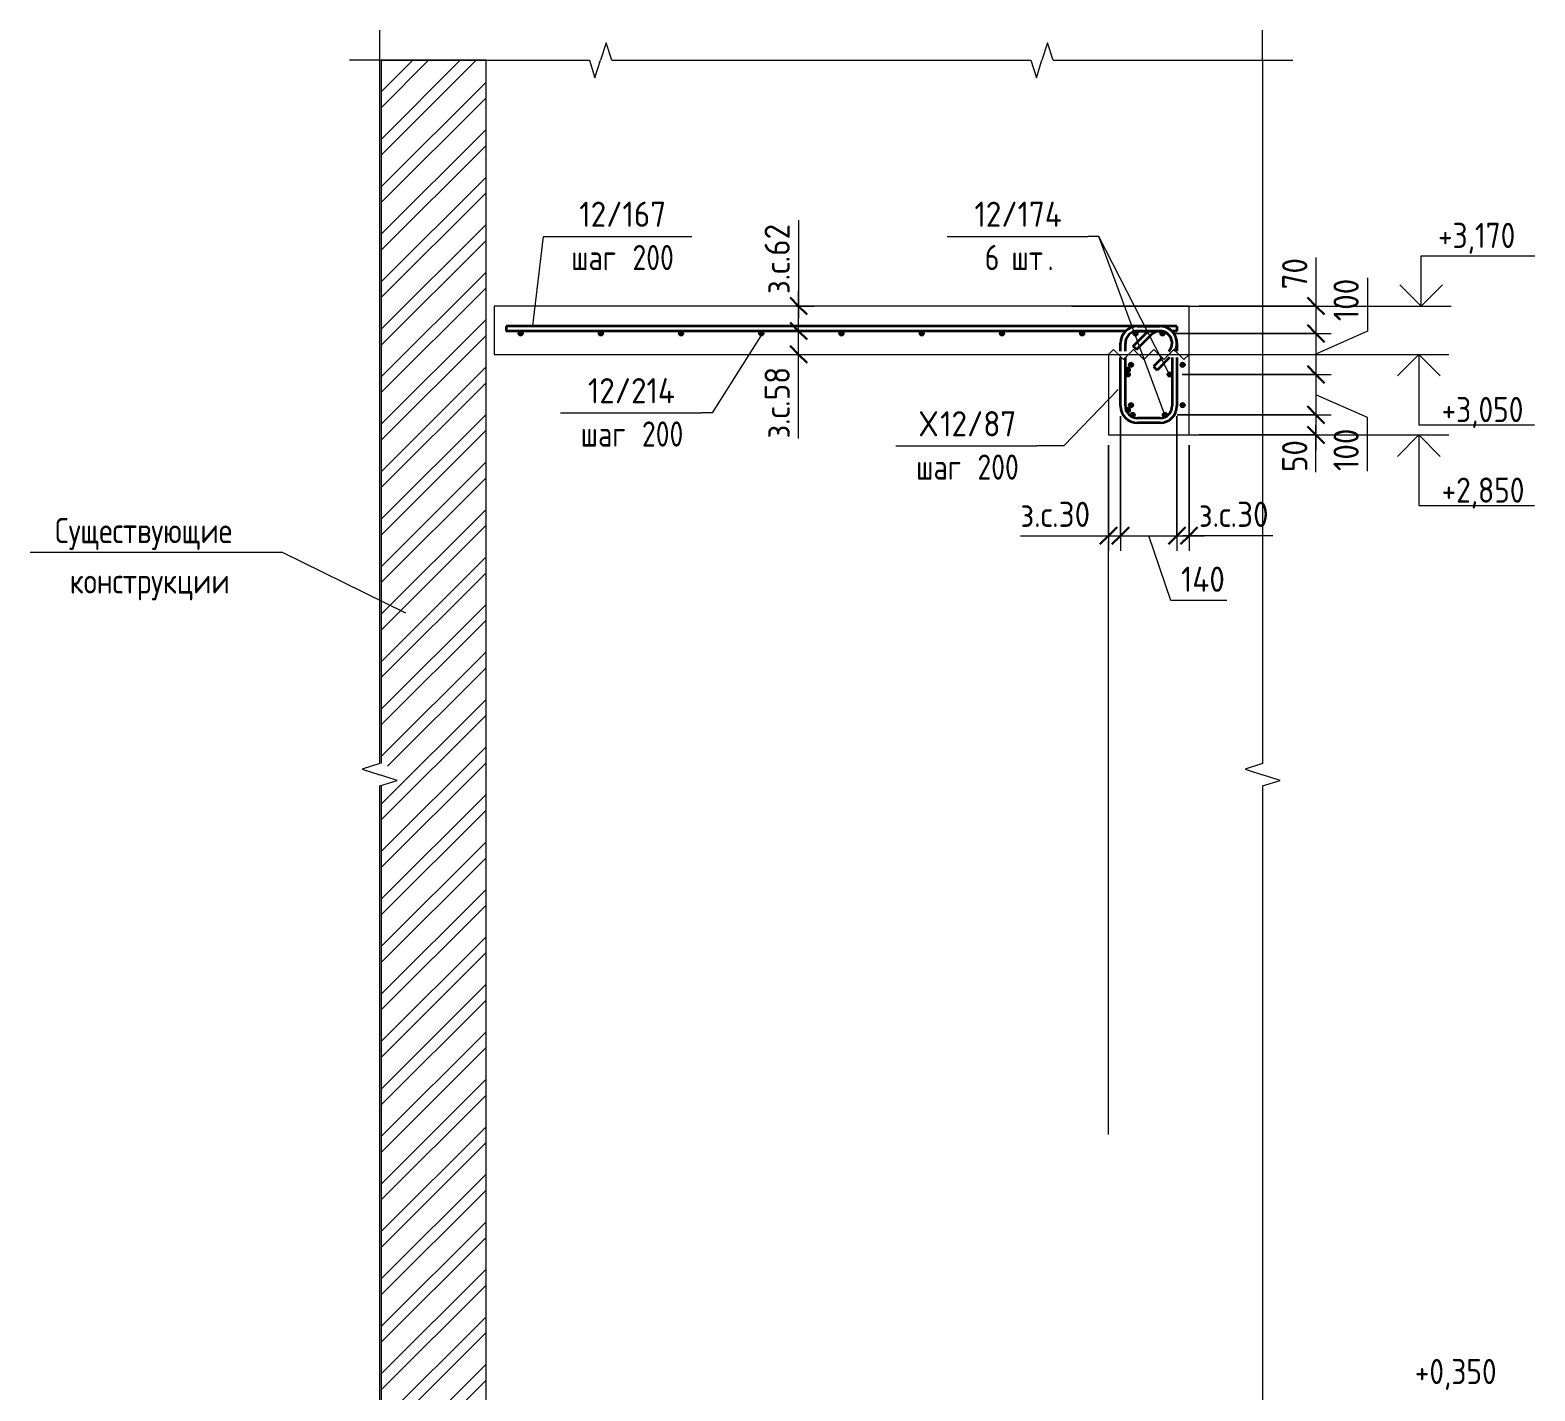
# Model space of a CAD drawing. Header units: millimetres. Extents: x -42469 to 17648, y -5898 to 81170.
# Drawn here: x 6713 to 10448, y 477 to 3855 of the extents above; entities that cross this region are included whole.
import ezdxf

# ---------------------------------------------------------------- set-up
doc = ezdxf.new("R2010")
doc.units = ezdxf.units.MM
for name, color, linetype, lineweight in [('AA_Dim', 7, 'Continuous', 9), ('AA_Dim-25', 7, 'Continuous', 9), ('AA_Linii', 7, 'Continuous', 9), ('AA_Oformlenie', 7, 'Continuous', 9), ('AA_Vinoska', 7, 'Continuous', 9), ('AA_Visotnaya otmetka', 7, 'Continuous', 9), ('AF_Perekritie_Опалубка', 253, 'Continuous', 18), ('AF_Stena_Опалубка', 253, 'Continuous', 18), ('KR_Armatura', 7, 'Continuous', 20), ('KR_Armatura_Tonkie', 7, 'Continuous', 20)]:
    doc.layers.add(name, color=color, linetype=linetype, lineweight=lineweight)
doc.styles.add('GOST Common_1', font='GOST Common.ttf', dxfattribs={"width": 0.85, "height": 62.5})
doc.styles.add('ISOCPEUR_10', font='isocpeur.ttf', dxfattribs={"width": 0.9, "height": 62.5})
doc.styles.add('ISOCPEUR_11', font='isocpeur.ttf', dxfattribs={"width": 0.8, "height": 62.5})
doc.styles.add('ISOCPEUR_12', font='isocpeur.ttf', dxfattribs={"width": 0.85, "height": 62.5})
doc.dimstyles.new('00_Точн_3_знака__прозр__3', dxfattribs={"dimscale": 304.8, "dimtxt": 62.248823, "dimasz": 0.139436, "dimexe": 0.123031, "dimexo": 0.082021, "dimgap": 0.008202, "dimtad": 1, "dimdec": 3, "dimrnd": 0.001, "dimdsep": 46, "dimtxsty": 'ISOCPEUR_10', "dimblk1": 'OBLIQUE', "dimblk2": 'OBLIQUE', "dimsah": 1, "dimcen": 0.09, "dimdle": 0.123031, "dimazin": 0, "dimtfac": 1, "dimtdec": 4, "dimtix": 1, "dimtmove": 1, "dimatfit": 3, "dimfxl": 1, "dimtvp": 1, "dimtolj": 1, "dimtzin": 0, "dimlwd": 18, "dimlwe": 18, "dimarcsym": 2})
doc.dimstyles.new('05_Округл_5мм__прозр__2', dxfattribs={"dimscale": 304.8, "dimtxt": 62.248823, "dimasz": 0.139436, "dimexe": 0.123031, "dimexo": 0.082021, "dimgap": 0.008202, "dimtad": 1, "dimdec": 0, "dimrnd": 5, "dimdsep": 46, "dimtxsty": 'ISOCPEUR_10', "dimblk1": 'OBLIQUE', "dimblk2": 'OBLIQUE', "dimsah": 1, "dimcen": 0.09, "dimdle": 0.123031, "dimazin": 0, "dimtfac": 1, "dimtdec": 4, "dimtix": 1, "dimtmove": 1, "dimatfit": 3, "dimfxl": 1, "dimtvp": 1, "dimtolj": 1, "dimtzin": 0, "dimlwd": 18, "dimlwe": 18, "dimarcsym": 2})

# ---------------------------------------------------------------- blocks, each defined once
blk = doc.blocks.new('231_Отверстие прямоугольное в стене _Окно_Стена_ - Отверстие прямоугольное с обрамлением-4137425-2-2 Армирование')
at = {"layer": 'AA_Linii'}
for p, q in [((-77050, 2737.9), (-77050, 2824)), ((-77250, 2550), (-77250, 2587.1)), ((-77250, 1113.5), (-77250, 2550))]:
    blk.add_line(p, q, dxfattribs=at)
blk = doc.blocks.new('011_Прямоугольник обрыва _ЭлУзла_ - 011_Прямоугольник обрыва _ЭлУзла_-4146452-2-2 Армирование')
at = {"layer": 'AA_Oformlenie'}
for p, q in [((-79058.8, 2034.6), (-79058.8, 3780)), ((-79058.8, 3780), (-78538.4, 3780)), ((-78482.8, 3780), (-77442.7, 3780)), ((-77387, 3780), (-76867.3, 3780)), ((-76867.3, 3780), (-76867.3, 2034.6)), ((-79058.8, -1512.6), (-79058.8, 1978.9)), ((-76867.3, 1978.9), (-76867.3, -1512.6)), ((-79058.8, -3314.3), (-79058.8, -1568.2)), ((-76867.3, -1568.2), (-76867.3, -3314.3)), ((-78538.4, -3314.3), (-79058.8, -3314.3)), ((-77442.7, -3314.3), (-78482.8, -3314.3)), ((-76867.3, -3314.3), (-77387, -3314.3))]:
    blk.add_line(p, q, dxfattribs=at)
blk = doc.blocks.new('Последовательность узлов - 3мм масшт20 маскировка-904226-2-2 Армирование')
at = {"layer": 'AA_Oformlenie'}
for p, q in [((-77249.956293, -2950), (-77237.456293, -2937.5)), ((-77237.456293, -2937.5), (-77212.456293, -2962.5)), ((-77199.956293, -2950), (-77212.456293, -2962.5)), ((-77199.956293, -2950), (-77187.456293, -2937.5)), ((-77187.456293, -2937.5), (-77162.456293, -2962.5)), ((-77149.956293, -2950), (-77162.456293, -2962.5)), ((-77149.956293, -2950), (-77137.456293, -2937.5)), ((-77137.456293, -2937.5), (-77112.456293, -2962.5)), ((-77099.956293, -2950), (-77112.456293, -2962.5)), ((-77099.956293, -2950), (-77087.456293, -2937.5)), ((-77087.456293, -2937.5), (-77062.456293, -2962.5)), ((-77049.956293, -2950), (-77062.456293, -2962.5))]:
    blk.add_line(p, q, dxfattribs=at)
blk = doc.blocks.new('DIMBLOCK100-2-2 Армирование')
at = {"layer": 'AA_Dim-25', "lineweight": 18}
for p, q in [((8620.5, 3012.5), (8620.5, 3145.5)), ((8696, 3108), (8583, 3108)), ((8620.5, 3108), (8696, 3108)), ((8620.1, 3049.4), (8620.5, 3079)), ((8615.5, 3050), (8658, 3050)), ((8620.5, 3050), (8615.5, 3050)), ((8620.1, 2841.3), (8620.1, 3049.4))]:
    blk.add_line(p, q, dxfattribs=at)
at = {"layer": 'AA_Dim-25', "lineweight": 30}
for p, q in [((8620.5, 3108), (8599.3, 3129.3)), ((8620.5, 3108), (8641.8, 3086.8)), ((8620.5, 3050), (8599.3, 3071.3)), ((8620.5, 3050), (8641.8, 3028.8))]:
    blk.add_line(p, q, dxfattribs=at)
at = {"layer": 'AA_Dim-25', "color": 0, "lineweight": 18, "insert": (8536, 2841.3), "char_height": 62.5, "width": 219.786, "attachment_point": 1, "rotation": 90, "line_spacing_factor": 1.149209, "style": 'ISOCPEUR_10'}
blk.add_mtext('з.с.58', dxfattribs=at)
blk = doc.blocks.new('_Oblique')
at = {"color": 0, "linetype": 'ByBlock', "lineweight": -2}
blk.add_line((-0.5, -0.5), (0.5, 0.5), dxfattribs=at)
blk = doc.blocks.new('DIMBLOCK101-2-2 Армирование')
at = {"layer": 'AA_Dim-25', "lineweight": 18}
for p, q in [((8620.1, 3383.2), (8620.1, 3175)), ((8620.1, 3175), (8620.5, 3139)), ((8620.5, 3070.5), (8620.5, 3207.5)), ((8615.5, 3170), (8658, 3170)), ((8620.5, 3170), (8615.5, 3170)), ((8615.5, 3108), (8658, 3108)), ((8620.5, 3108), (8615.5, 3108))]:
    blk.add_line(p, q, dxfattribs=at)
at = {"layer": 'AA_Dim-25', "lineweight": 30}
for p, q in [((8620.5, 3170), (8599.3, 3191.3)), ((8620.5, 3170), (8641.8, 3148.8)), ((8620.5, 3108), (8599.3, 3129.3)), ((8620.5, 3108), (8641.8, 3086.8))]:
    blk.add_line(p, q, dxfattribs=at)
at = {"layer": 'AA_Dim-25', "color": 0, "lineweight": 18, "insert": (8536, 3200), "char_height": 62.5, "width": 219.786, "attachment_point": 1, "rotation": 90, "line_spacing_factor": 1.149209, "style": 'ISOCPEUR_10'}
blk.add_mtext('з.с.62', dxfattribs=at)
blk = doc.blocks.new('010_Текст с выноской - Текст 2 строки-4146435-2-2 Армирование')
at = {"layer": 'AA_Vinoska'}
blk.add_line((-79926.6, 2559.4), (-79301.6, 2559.4), dxfattribs=at)
blk = doc.blocks.new('DIMBLOCK109-2-2 Армирование')
at = {"layer": 'AA_Dim-25', "lineweight": 18}
for p, q in [((9904.7, 3290.3), (9904.7, 3186.3)), ((9904.7, 3207.5), (9904.7, 3102)), ((9904.7, 3186.3), (9904.7, 3136)), ((9614.5, 3170), (9942.2, 3170)), ((9904.7, 3170), (9614.5, 3170)), ((9554.5, 3102), (9942.2, 3102)), ((9904.7, 3102), (9554.5, 3102))]:
    blk.add_line(p, q, dxfattribs=at)
at = {"layer": 'AA_Dim-25', "lineweight": 30}
for p, q in [((9904.7, 3170), (9883.5, 3191.3)), ((9904.7, 3170), (9926, 3148.8)), ((9904.7, 3102), (9883.5, 3123.3)), ((9904.7, 3102), (9926, 3080.8))]:
    blk.add_line(p, q, dxfattribs=at)
at = {"layer": 'AA_Dim-25', "color": 0, "lineweight": 18, "insert": (9820.6, 3211.3), "char_height": 62.5, "width": 94.81, "attachment_point": 1, "rotation": 90, "line_spacing_factor": 1.149209, "style": 'ISOCPEUR_10'}
blk.add_mtext('70', dxfattribs=at)
blk = doc.blocks.new('DIMBLOCK110-2-2 Армирование')
at = {"layer": 'AA_Dim-25', "lineweight": 18}
for p, q in [((10032.2, 3240.4), (10032.2, 3107.6)), ((9554.5, 3102), (9942.2, 3102)), ((9904.7, 3102), (9554.5, 3102)), ((10032.2, 3107.6), (9904.7, 3051)), ((9904.7, 3102), (9904.7, 3000)), ((9572.5, 3000), (9942.2, 3000)), ((9904.7, 3000), (9572.5, 3000))]:
    blk.add_line(p, q, dxfattribs=at)
at = {"layer": 'AA_Dim-25', "lineweight": 30}
for p, q in [((9904.7, 3102), (9883.5, 3123.3)), ((9904.7, 3102), (9926, 3080.8)), ((9904.7, 3000), (9883.5, 3021.3)), ((9904.7, 3000), (9926, 2978.8))]:
    blk.add_line(p, q, dxfattribs=at)
at = {"layer": 'AA_Dim-25', "color": 0, "lineweight": 18, "insert": (9948.1, 3132.6), "char_height": 62.5, "width": 129.286, "attachment_point": 1, "rotation": 90, "line_spacing_factor": 1.149209, "style": 'ISOCPEUR_10'}
blk.add_mtext('100', dxfattribs=at)
blk = doc.blocks.new('DIMBLOCK111-2-2 Армирование')
at = {"layer": 'AA_Dim-25', "lineweight": 18}
for p, q in [((9572.5, 3000), (9942.2, 3000)), ((9904.7, 3000), (9572.5, 3000)), ((9904.7, 3000), (9904.7, 2900)), ((10032.2, 2893.4), (9904.7, 2950)), ((9560.5, 2900), (9942.2, 2900)), ((9904.7, 2900), (9560.5, 2900)), ((10032.2, 2760.6), (10032.2, 2893.4))]:
    blk.add_line(p, q, dxfattribs=at)
at = {"layer": 'AA_Dim-25', "lineweight": 30}
for p, q in [((9904.7, 3000), (9883.5, 3021.3)), ((9904.7, 3000), (9926, 2978.8)), ((9904.7, 2900), (9883.5, 2921.3)), ((9904.7, 2900), (9926, 2878.8))]:
    blk.add_line(p, q, dxfattribs=at)
at = {"layer": 'AA_Dim-25', "color": 0, "lineweight": 18, "insert": (9948.1, 2760.6), "char_height": 62.5, "width": 129.286, "attachment_point": 1, "rotation": 90, "line_spacing_factor": 1.149209, "style": 'ISOCPEUR_10'}
blk.add_mtext('100', dxfattribs=at)
blk = doc.blocks.new('DIMBLOCK112-2-2 Армирование')
at = {"layer": 'AA_Dim-25', "lineweight": 30}
for p, q in [((9904.7, 2900), (9883.5, 2921.3)), ((9904.7, 2900), (9926, 2878.8)), ((9904.7, 2850), (9883.5, 2871.3)), ((9904.7, 2850), (9926, 2828.8))]:
    blk.add_line(p, q, dxfattribs=at)
at = {"layer": 'AA_Dim-25', "lineweight": 18}
for p, q in [((9560.5, 2900), (9942.2, 2900)), ((9904.7, 2900), (9560.5, 2900)), ((9904.7, 2900), (9904.7, 2812.5)), ((9614.5, 2850), (9942.2, 2850)), ((9904.7, 2850), (9614.5, 2850)), ((9904.7, 2861.9), (9904.7, 2875)), ((9904.7, 2757.9), (9904.7, 2861.9))]:
    blk.add_line(p, q, dxfattribs=at)
at = {"layer": 'AA_Dim-25', "color": 0, "lineweight": 18, "insert": (9820.6, 2757.9), "char_height": 62.5, "width": 94.81, "attachment_point": 1, "rotation": 90, "line_spacing_factor": 1.149209, "style": 'ISOCPEUR_10'}
blk.add_mtext('50', dxfattribs=at)
blk = doc.blocks.new('DIMBLOCK113-2-2 Армирование')
at = {"layer": 'AA_Dim-25', "lineweight": 18}
for p, q in [((9419.5, 2897), (9419.5, 2562.6)), ((9419.5, 2600.1), (9419.5, 2897)), ((9389.5, 2824.8), (9389.5, 2562.6)), ((9389.5, 2600.1), (9389.5, 2824.8)), ((9171.3, 2600.1), (9379.5, 2600.1)), ((9352, 2600.1), (9419.5, 2600.1)), ((9379.5, 2600.1), (9404.5, 2600.1))]:
    blk.add_line(p, q, dxfattribs=at)
at = {"layer": 'AA_Dim-25', "lineweight": 30}
for p, q in [((9389.5, 2600.1), (9410.8, 2621.4)), ((9419.5, 2600.1), (9440.8, 2621.4)), ((9389.5, 2600.1), (9368.3, 2578.9)), ((9419.5, 2600.1), (9398.3, 2578.9))]:
    blk.add_line(p, q, dxfattribs=at)
at = {"layer": 'AA_Dim-25', "color": 0, "lineweight": 18, "insert": (9171.3, 2684.3), "char_height": 62.5, "width": 219.786, "attachment_point": 1, "line_spacing_factor": 1.149209, "style": 'ISOCPEUR_10'}
blk.add_mtext('з.с.30', dxfattribs=at)
blk = doc.blocks.new('DIMBLOCK114-2-2 Армирование')
at = {"layer": 'AA_Dim-25', "lineweight": 18}
for p, q in [((9419.5, 2897), (9419.5, 2562.6)), ((9419.5, 2600.1), (9419.5, 2897)), ((9559.5, 2897), (9559.5, 2562.6)), ((9559.5, 2600.1), (9559.5, 2897)), ((9419.5, 2600.1), (9559.5, 2600.1)), ((9544.5, 2439), (9489.5, 2600.1)), ((9683.2, 2439), (9544.5, 2439))]:
    blk.add_line(p, q, dxfattribs=at)
at = {"layer": 'AA_Dim-25', "lineweight": 30}
for p, q in [((9419.5, 2600.1), (9440.8, 2621.4)), ((9559.5, 2600.1), (9580.8, 2621.4)), ((9419.5, 2600.1), (9398.3, 2578.9)), ((9559.5, 2600.1), (9538.3, 2578.9))]:
    blk.add_line(p, q, dxfattribs=at)
at = {"layer": 'AA_Dim-25', "color": 0, "lineweight": 18, "insert": (9569.5, 2523.2), "char_height": 62.5, "width": 136.469, "attachment_point": 1, "line_spacing_factor": 1.149209, "style": 'ISOCPEUR_10'}
blk.add_mtext('140', dxfattribs=at)
blk = doc.blocks.new('DIMBLOCK115-2-2 Армирование')
at = {"layer": 'AA_Dim-25', "lineweight": 18}
for p, q in [((9559.5, 2897), (9559.5, 2562.6)), ((9559.5, 2600.1), (9559.5, 2897)), ((9589.5, 2824.8), (9589.5, 2562.6)), ((9589.5, 2600.1), (9589.5, 2824.8)), ((9559.5, 2600.1), (9627, 2600.1)), ((9589.2, 2600.1), (9574.5, 2600.1)), ((9797.3, 2600.1), (9589.2, 2600.1))]:
    blk.add_line(p, q, dxfattribs=at)
at = {"layer": 'AA_Dim-25', "lineweight": 30}
for p, q in [((9559.5, 2600.1), (9580.8, 2621.4)), ((9589.5, 2600.1), (9610.8, 2621.4)), ((9559.5, 2600.1), (9538.3, 2578.9)), ((9589.5, 2600.1), (9568.3, 2578.9))]:
    blk.add_line(p, q, dxfattribs=at)
at = {"layer": 'AA_Dim-25', "color": 0, "lineweight": 18, "insert": (9614.2, 2684.3), "char_height": 62.5, "width": 219.786, "attachment_point": 1, "line_spacing_factor": 1.149209, "style": 'ISOCPEUR_10'}
blk.add_mtext('з.с.30', dxfattribs=at)
blk = doc.blocks.new('042_М_Арматуры - Диам длина поз _ Комментарий-3662934-2-2 Армирование')
at = {"layer": 'AA_Vinoska'}
blk.add_line((-77986.3, -2807.2), (-77636.3, -2807.2), dxfattribs=at)
blk = doc.blocks.new('Высотные отметки - Стрелка вниз высокая-400290-2-2 Армирование')
at = {"layer": 'AA_Vinoska'}
for p, q in [((-76554.8, 2850), (-76404.8, 2850)), ((-76479.8, 2850), (-76532.8, 2797)), ((-76479.8, 2850), (-76479.8, 2675)), ((-76479.8, 2850), (-76426.8, 2797)), ((-76479.8, 2675), (-76192.3, 2675))]:
    blk.add_line(p, q, dxfattribs=at)
blk = doc.blocks.new('Высотные отметки - Стрелка вверх-400292-2-2 Армирование')
at = {"layer": 'AA_Vinoska'}
for p, q in [((-76526.3, 475), (-76243.8, 475)), ((-76526.3, 350), (-76526.3, 475)), ((-76526.3, 350), (-76579.3, 403)), ((-76526.3, 350), (-76473.2, 403)), ((-76601.3, 350), (-76451.3, 350))]:
    blk.add_line(p, q, dxfattribs=at)

msp = doc.modelspace()

# ---------------------------------------------------------------- hatches: boundary and pattern name
at = {"layer": 'AA_Oformlenie'}
h = msp.add_hatch(dxfattribs=at)
h.set_pattern_fill('FP_15', color=250, style=0, pattern_type=2)
h.set_pattern_definition([(45, (10601.14, 825), (-58.9331, 58.9331), []), (45, (10640.43, 825), (-58.9331, 58.9331), [])])
h.paths.add_polyline_path([(7584.5402, -3314.3051), (7844.5402, -3314.3051), (7844.5402, 3780), (7584.5402, 3780), (7584.5402, 2034.5781), (7600.3461, 2034.5781), (7600.3461, 2006.4237), (7584.5402, 2006.4237), (7584.5402, 2005.2106), (7624.021, 1992.6737), (7584.5402, 1980.1369), (7584.5402, -1512.5745), (7600.3461, -1512.5745), (7600.3461, -1540.7288), (7584.5402, -1540.7288), (7584.5402, -1541.942), (7624.021, -1554.4788), (7584.5402, -1567.0157), (7584.5402, -3310.4847)])
at = {"layer": 'KR_Armatura'}
h = msp.add_hatch(color=256, dxfattribs=at)
edge = h.paths.add_edge_path()
edge.add_arc((7930.5402, 3102), 6, 0, 360)
for points in [[(7927.5402, 3096.8038), (7933.5402, 3096.8038), (7936.5402, 3102), (7933.5402, 3107.1962), (7927.5402, 3107.1962), (7924.5402, 3102)], [(8126.6652, 3096.8038), (8132.6652, 3096.8038), (8135.6652, 3102), (8132.6652, 3107.1962), (8126.6652, 3107.1962), (8123.6652, 3102)], [(8325.7902, 3096.8038), (8331.7902, 3096.8038), (8334.7902, 3102), (8331.7902, 3107.1962), (8325.7902, 3107.1962), (8322.7902, 3102)], [(8524.9152, 3096.8038), (8530.9152, 3096.8038), (8533.9152, 3102), (8530.9152, 3107.1962), (8524.9152, 3107.1962), (8521.9152, 3102)], [(8724.0402, 3096.8038), (8730.0402, 3096.8038), (8733.0402, 3102), (8730.0402, 3107.1962), (8724.0402, 3107.1962), (8721.0402, 3102)], [(8923.1652, 3096.8038), (8929.1652, 3096.8038), (8932.1652, 3102), (8929.1652, 3107.1962), (8923.1652, 3107.1962), (8920.1652, 3102)], [(9122.2902, 3096.8038), (9128.2902, 3096.8038), (9131.2902, 3102), (9128.2902, 3107.1962), (9122.2902, 3107.1962), (9119.2902, 3102)], [(9321.4152, 3096.8038), (9327.4152, 3096.8038), (9330.4152, 3102), (9327.4152, 3107.1962), (9321.4152, 3107.1962), (9318.4152, 3102)], [(9453.7553, 3096.8038), (9459.7553, 3096.8038), (9462.7553, 3102), (9459.7553, 3107.1962), (9453.7553, 3107.1962), (9450.7553, 3102)], [(9520.5402, 3096.8038), (9526.5402, 3096.8038), (9529.5402, 3102), (9526.5402, 3107.1962), (9520.5402, 3107.1962), (9517.5402, 3102)], [(9445.5402, 3018), (9450.7363, 3021), (9450.7363, 3027), (9445.5402, 3030), (9440.344, 3027), (9440.344, 3021)], [(9573.5402, 3018), (9578.7363, 3021), (9578.7363, 3027), (9573.5402, 3030), (9568.344, 3027), (9568.344, 3021)], [(9434.5402, 3006.8038), (9440.5402, 3006.8038), (9443.5402, 3012), (9440.5402, 3017.1962), (9434.5402, 3017.1962), (9431.5402, 3012)], [(9434.5402, 2994.8038), (9440.5402, 2994.8038), (9443.5402, 3000), (9440.5402, 3005.1962), (9434.5402, 3005.1962), (9431.5402, 3000)], [(9544.1817, 2994.8038), (9544.5402, 2994.8038), (9547.5402, 3000), (9544.5402, 3005.1962), (9538.5402, 3005.1962), (9535.5402, 3000), (9538.5402, 2994.8038)], [(9434.5402, 2906.8038), (9440.5402, 2906.8038), (9443.5402, 2912), (9440.5402, 2917.1962), (9434.5402, 2917.1962), (9431.5402, 2912)], [(9445.5402, 2918), (9450.7363, 2921), (9450.7363, 2927), (9445.5402, 2930), (9440.344, 2927), (9440.344, 2921)], [(9573.5402, 2918), (9578.7363, 2921), (9578.7363, 2927), (9573.5402, 2930), (9568.344, 2927), (9568.344, 2921)], [(9446.5402, 2894.8038), (9452.5402, 2894.8038), (9455.5402, 2900), (9452.5402, 2905.1962), (9446.5402, 2905.1962), (9443.5402, 2900)], [(9526.5402, 2894.8038), (9532.5402, 2894.8038), (9535.5402, 2900), (9532.5402, 2905.1962), (9526.5402, 2905.1962), (9523.5402, 2900)]]:
    msp.add_hatch(color=256, dxfattribs=at).paths.add_polyline_path(points)
h = msp.add_hatch(color=256, dxfattribs=at)
edge = h.paths.add_edge_path()
edge.add_arc((8129.6652, 3102), 6, 0, 360)
h = msp.add_hatch(color=256, dxfattribs=at)
edge = h.paths.add_edge_path()
edge.add_arc((8328.7902, 3102), 6, 0, 360)
h = msp.add_hatch(color=256, dxfattribs=at)
edge = h.paths.add_edge_path()
edge.add_arc((8527.9152, 3102), 6, 0, 360)
h = msp.add_hatch(color=256, dxfattribs=at)
edge = h.paths.add_edge_path()
edge.add_arc((8727.0402, 3102), 6, 0, 360)
h = msp.add_hatch(color=256, dxfattribs=at)
edge = h.paths.add_edge_path()
edge.add_arc((8926.1652, 3102), 6, 0, 360)
h = msp.add_hatch(color=256, dxfattribs=at)
edge = h.paths.add_edge_path()
edge.add_arc((9125.2902, 3102), 6, 0, 360)
h = msp.add_hatch(color=256, dxfattribs=at)
edge = h.paths.add_edge_path()
edge.add_arc((9324.4152, 3102), 6, 0, 360)
h = msp.add_hatch(color=256, dxfattribs=at)
edge = h.paths.add_edge_path()
edge.add_arc((9456.7553, 3102), 6, 0, 360)
h = msp.add_hatch(color=256, dxfattribs=at)
edge = h.paths.add_edge_path()
edge.add_arc((9523.5402, 3102), 6, 0, 360)
h = msp.add_hatch(color=256, dxfattribs=at)
edge = h.paths.add_edge_path()
edge.add_arc((9445.5402, 3024), 6, 0, 360)
h = msp.add_hatch(color=256, dxfattribs=at)
edge = h.paths.add_edge_path()
edge.add_arc((9573.5402, 3024), 6, 0, 360)
h = msp.add_hatch(color=256, dxfattribs=at)
edge = h.paths.add_edge_path()
edge.add_arc((9437.5402, 3012), 6, 0, 360)
h = msp.add_hatch(color=256, dxfattribs=at)
edge = h.paths.add_edge_path()
edge.add_arc((9437.5402, 3000), 6, 0, 360)
h = msp.add_hatch(color=256, dxfattribs=at)
edge = h.paths.add_edge_path()
edge.add_arc((9541.5402, 3000), 6, 0, 360)
h = msp.add_hatch(color=256, dxfattribs=at)
edge = h.paths.add_edge_path()
edge.add_arc((9437.5402, 2912), 6, 0, 360)
h = msp.add_hatch(color=256, dxfattribs=at)
edge = h.paths.add_edge_path()
edge.add_arc((9445.5402, 2924), 6, 0, 360)
h = msp.add_hatch(color=256, dxfattribs=at)
edge = h.paths.add_edge_path()
edge.add_arc((9573.5402, 2924), 6, 0, 360)
h = msp.add_hatch(color=256, dxfattribs=at)
edge = h.paths.add_edge_path()
edge.add_arc((9449.5402, 2900), 6, 0, 360)
h = msp.add_hatch(color=256, dxfattribs=at)
edge = h.paths.add_edge_path()
edge.add_arc((9529.5402, 2900), 6, 0, 360)

# ---------------------------------------------------------------- linework, layer by layer
at = {"layer": 'AA_Linii'}
for p, q in [((7584.5402, 3780), (7584.5402, 2034.5781)), ((7844.5402, 3780), (7584.5402, 3780)), ((7844.5402, -3314.3051), (7844.5402, 3780)), ((7584.5402, 2006.4237), (7584.5402, 2005.2106)), ((7584.5402, 1980.1369), (7584.5402, -1512.5745))]:
    msp.add_line(p, q, dxfattribs=at)
at = {"layer": 'AA_Vinoska'}
for p, q in [((7580.7197, 3780), (7580.7197, 3855)), ((9772.169, 3780), (9772.169, 3855)), ((8142.6592, 3823.3251), (8128.5821, 3780)), ((8156.7364, 3780), (8142.6592, 3823.3251)), ((9238.3839, 3823.3251), (9224.3067, 3780)), ((9252.461, 3780), (9238.3839, 3823.3251)), ((7580.7197, 3780), (7505.7197, 3780)), ((8101.0821, 3780), (8114.8321, 3736.6987)), ((8114.8321, 3736.6987), (8128.5821, 3780)), ((9196.8067, 3780), (9210.5567, 3736.6987)), ((9210.5567, 3736.6987), (9224.3067, 3780)), ((9772.169, 3780), (9847.169, 3780)), ((7960.5781, 3120.9135), (7987.3791, 3342.8276)), ((7987.3791, 3342.8276), (8005.8049, 3342.8276)), ((9365.6329, 3342.8276), (9338.8318, 3342.8276)), ((9365.6329, 3342.8276), (9338.8318, 3342.8276)), ((9528.1142, 2903.9605), (9365.6329, 3342.8276)), ((9541.1155, 2999.8629), (9365.6329, 3342.8276)), ((8526.7502, 3095.7875), (8406.1455, 2904.83)), ((9413.5508, 2962.7982), (9278.4467, 2822.7423)), ((8406.1455, 2904.83), (8379.3445, 2904.83)), ((9278.4467, 2822.7423), (9212.0662, 2822.7423)), ((7645.238, 2407.9506), (7337.8802, 2559.4446)), ((7580.7197, 2034.5781), (7537.3947, 2020.5009)), ((7537.3947, 2020.5009), (7580.7197, 2006.4237)), ((9772.169, 2034.5781), (9728.8439, 2020.5009)), ((9728.8439, 2020.5009), (9772.169, 2006.4237)), ((7624.021, 1992.6737), (7580.7197, 2006.4237)), ((7580.7197, 1978.9237), (7624.021, 1992.6737)), ((9815.4703, 1992.6737), (9772.169, 2006.4237)), ((9772.169, 1978.9237), (9815.4703, 1992.6737))]:
    msp.add_line(p, q, dxfattribs=at)
at = {"layer": 'AA_Visotnaya otmetka'}
for p, q in [((9298.3653, 3170), (10165.5565, 3170)), ((9298.3653, 3170), (9298.3653, 3170)), ((9251.4901, 3050), (10159.6971, 3050)), ((9251.4901, 3050), (9251.4901, 3050)), ((9497.5849, 2850), (10159.6971, 2850)), ((9497.5849, 2850), (9497.5849, 2850))]:
    msp.add_line(p, q, dxfattribs=at)
at = {"layer": 'AF_Perekritie_Опалубка', "lineweight": 20}
for p, q in [((9589.5402, 3170), (7864.5402, 3170)), ((7864.5402, 3170), (7864.5402, 3050)), ((9589.5402, 3050), (9589.5402, 3170)), ((7864.5402, 3050), (9389.5402, 3050))]:
    msp.add_line(p, q, dxfattribs=at)
at = {"layer": 'AF_Stena_Опалубка', "lineweight": 20}
for p, q in [((7844.5402, -3314.3051), (7844.5402, 3780)), ((9389.5402, 3050), (9389.5402, 2850)), ((9589.5402, 2850), (9589.5402, 3050)), ((9389.5402, 2850), (9589.5402, 2850))]:
    msp.add_line(p, q, dxfattribs=at)
at = {"layer": 'KR_Armatura'}
for p, q in [((7927.5402, 3107.1962), (7924.5402, 3102)), ((7924.5402, 3102), (7927.5402, 3096.8038)), ((7933.5402, 3107.1962), (7927.5402, 3107.1962)), ((7936.5402, 3102), (7933.5402, 3107.1962)), ((7933.5402, 3096.8038), (7936.5402, 3102)), ((8126.6652, 3107.1962), (8123.6652, 3102)), ((8123.6652, 3102), (8126.6652, 3096.8038)), ((8132.6652, 3107.1962), (8126.6652, 3107.1962)), ((8135.6652, 3102), (8132.6652, 3107.1962)), ((8132.6652, 3096.8038), (8135.6652, 3102)), ((8325.7902, 3107.1962), (8322.7902, 3102)), ((8322.7902, 3102), (8325.7902, 3096.8038)), ((8331.7902, 3107.1962), (8325.7902, 3107.1962)), ((8334.7902, 3102), (8331.7902, 3107.1962)), ((8331.7902, 3096.8038), (8334.7902, 3102)), ((8524.9152, 3107.1962), (8521.9152, 3102)), ((8521.9152, 3102), (8524.9152, 3096.8038)), ((8530.9152, 3107.1962), (8524.9152, 3107.1962)), ((8533.9152, 3102), (8530.9152, 3107.1962)), ((8530.9152, 3096.8038), (8533.9152, 3102)), ((8724.0402, 3107.1962), (8721.0402, 3102)), ((8721.0402, 3102), (8724.0402, 3096.8038)), ((8730.0402, 3107.1962), (8724.0402, 3107.1962)), ((8733.0402, 3102), (8730.0402, 3107.1962)), ((8730.0402, 3096.8038), (8733.0402, 3102)), ((8923.1652, 3107.1962), (8920.1652, 3102)), ((8920.1652, 3102), (8923.1652, 3096.8038)), ((8929.1652, 3107.1962), (8923.1652, 3107.1962)), ((8932.1652, 3102), (8929.1652, 3107.1962)), ((8929.1652, 3096.8038), (8932.1652, 3102)), ((9122.2902, 3107.1962), (9119.2902, 3102)), ((9119.2902, 3102), (9122.2902, 3096.8038)), ((9128.2902, 3107.1962), (9122.2902, 3107.1962)), ((9131.2902, 3102), (9128.2902, 3107.1962)), ((9128.2902, 3096.8038), (9131.2902, 3102)), ((9321.4152, 3107.1962), (9318.4152, 3102)), ((9318.4152, 3102), (9321.4152, 3096.8038)), ((9327.4152, 3107.1962), (9321.4152, 3107.1962)), ((9330.4152, 3102), (9327.4152, 3107.1962)), ((9327.4152, 3096.8038), (9330.4152, 3102)), ((9453.7553, 3107.1962), (9450.7553, 3102)), ((9450.7553, 3102), (9453.7553, 3096.8038)), ((9459.7553, 3107.1962), (9453.7553, 3107.1962)), ((9462.7553, 3102), (9459.7553, 3107.1962)), ((9459.7553, 3096.8038), (9462.7553, 3102)), ((9520.5402, 3107.1962), (9517.5402, 3102)), ((9517.5402, 3102), (9520.5402, 3096.8038)), ((9526.5402, 3107.1962), (9520.5402, 3107.1962)), ((9529.5402, 3102), (9526.5402, 3107.1962)), ((9526.5402, 3096.8038), (9529.5402, 3102)), ((7927.5402, 3096.8038), (7933.5402, 3096.8038)), ((8126.6652, 3096.8038), (8132.6652, 3096.8038)), ((8325.7902, 3096.8038), (8331.7902, 3096.8038)), ((8524.9152, 3096.8038), (8530.9152, 3096.8038)), ((8724.0402, 3096.8038), (8730.0402, 3096.8038)), ((8923.1652, 3096.8038), (8929.1652, 3096.8038)), ((9122.2902, 3096.8038), (9128.2902, 3096.8038)), ((9321.4152, 3096.8038), (9327.4152, 3096.8038)), ((9453.7553, 3096.8038), (9459.7553, 3096.8038)), ((9520.5402, 3096.8038), (9526.5402, 3096.8038)), ((9445.5402, 3030), (9440.344, 3027)), ((9440.344, 3027), (9440.344, 3021)), ((9450.7363, 3027), (9445.5402, 3030)), ((9450.7363, 3021), (9450.7363, 3027)), ((9573.5402, 3030), (9568.344, 3027)), ((9568.344, 3027), (9568.344, 3021)), ((9578.7363, 3027), (9573.5402, 3030)), ((9578.7363, 3021), (9578.7363, 3027)), ((9434.5402, 3017.1962), (9431.5402, 3012)), ((9431.5402, 3012), (9434.5402, 3006.8038)), ((9434.5402, 3005.1962), (9431.5402, 3000)), ((9431.5402, 3000), (9434.5402, 2994.8038)), ((9440.5402, 3017.1962), (9434.5402, 3017.1962)), ((9434.5402, 3006.8038), (9440.5402, 3006.8038)), ((9440.5402, 3005.1962), (9434.5402, 3005.1962)), ((9434.5402, 2994.8038), (9440.5402, 2994.8038)), ((9440.344, 3021), (9445.5402, 3018)), ((9443.5402, 3012), (9440.5402, 3017.1962)), ((9440.5402, 3006.8038), (9443.5402, 3012)), ((9443.5402, 3000), (9440.5402, 3005.1962)), ((9440.5402, 2994.8038), (9443.5402, 3000)), ((9445.5402, 3018), (9450.7363, 3021)), ((9538.5402, 3005.1962), (9535.5402, 3000)), ((9535.5402, 3000), (9538.5402, 2994.8038)), ((9544.5402, 3005.1962), (9538.5402, 3005.1962)), ((9538.5402, 2994.8038), (9544.1817, 2994.8038)), ((9544.1817, 2994.8038), (9544.5402, 2994.8038)), ((9547.5402, 3000), (9544.5402, 3005.1962)), ((9544.5402, 2994.8038), (9547.5402, 3000)), ((9568.344, 3021), (9573.5402, 3018)), ((9573.5402, 3018), (9578.7363, 3021)), ((9434.5402, 2917.1962), (9431.5402, 2912)), ((9440.5402, 2917.1962), (9434.5402, 2917.1962)), ((9445.5402, 2930), (9440.344, 2927)), ((9440.344, 2927), (9440.344, 2921)), ((9440.344, 2921), (9445.5402, 2918)), ((9443.5402, 2912), (9440.5402, 2917.1962)), ((9450.7363, 2927), (9445.5402, 2930)), ((9445.5402, 2918), (9450.7363, 2921)), ((9450.7363, 2921), (9450.7363, 2927)), ((9573.5402, 2930), (9568.344, 2927)), ((9568.344, 2927), (9568.344, 2921)), ((9568.344, 2921), (9573.5402, 2918)), ((9578.7363, 2927), (9573.5402, 2930)), ((9573.5402, 2918), (9578.7363, 2921)), ((9578.7363, 2921), (9578.7363, 2927)), ((9431.5402, 2912), (9434.5402, 2906.8038)), ((9434.5402, 2906.8038), (9440.5402, 2906.8038)), ((9440.5402, 2906.8038), (9443.5402, 2912)), ((9446.5402, 2905.1962), (9443.5402, 2900)), ((9443.5402, 2900), (9446.5402, 2894.8038)), ((9452.5402, 2905.1962), (9446.5402, 2905.1962)), ((9446.5402, 2894.8038), (9452.5402, 2894.8038)), ((9455.5402, 2900), (9452.5402, 2905.1962)), ((9452.5402, 2894.8038), (9455.5402, 2900)), ((9526.5402, 2905.1962), (9523.5402, 2900)), ((9523.5402, 2900), (9526.5402, 2894.8038)), ((9532.5402, 2905.1962), (9526.5402, 2905.1962)), ((9526.5402, 2894.8038), (9532.5402, 2894.8038)), ((9535.5402, 2900), (9532.5402, 2905.1962)), ((9532.5402, 2894.8038), (9535.5402, 2900))]:
    msp.add_line(p, q, dxfattribs=at)
for centre in [(7930.5402, 3102), (8129.6652, 3102), (8328.7902, 3102), (8527.9152, 3102), (8727.0402, 3102), (8926.1652, 3102), (9125.2902, 3102), (9324.4152, 3102), (9456.7553, 3102), (9523.5402, 3102), (9445.5402, 3024), (9573.5402, 3024), (9437.5402, 3012), (9437.5402, 3000), (9541.5402, 3000), (9437.5402, 2912), (9445.5402, 2924), (9573.5402, 2924), (9449.5402, 2900), (9529.5402, 2900)]:
    msp.add_circle(centre, 6, dxfattribs=at)
at = {"layer": 'KR_Armatura_Tonkie', "lineweight": 35}
for p, q in [((9559.5402, 3120), (7894.5402, 3120)), ((7894.5402, 3120), (7894.5402, 3108)), ((9432.2346, 3108), (7894.5402, 3108)), ((9450.6761, 3070.533), (9487.8417, 3107.6985)), ((9461.5402, 3120), (9517.5402, 3120)), ((9517.5402, 3108), (9461.5402, 3108)), ((9461.5402, 3108), (9517.5402, 3108)), ((9559.5402, 3108), (9546.8457, 3108)), ((9559.5402, 3120), (9559.5402, 3108)), ((9419.5402, 3058), (9419.5402, 3078)), ((9431.5402, 3058), (9431.5402, 3078)), ((9459.1614, 3062.0477), (9450.6761, 3070.533)), ((9459.1614, 3062.0477), (9496.327, 3099.2132)), ((9559.5402, 3078), (9559.5402, 3058)), ((9419.5402, 2922), (9419.5402, 3042)), ((9431.5402, 2922), (9431.5402, 3042)), ((9523.9666, 3042), (9501.5878, 3019.6213)), ((9540.9371, 3042), (9510.0731, 3011.136)), ((9547.5402, 3042), (9547.5402, 2922)), ((9559.5402, 3042), (9559.5402, 2922)), ((9501.5878, 3019.6213), (9510.0731, 3011.136)), ((9517.5402, 2892), (9461.5402, 2892)), ((9517.5402, 2880), (9461.5402, 2880))]:
    msp.add_line(p, q, dxfattribs=at)
for centre, radius, start, end in [((9461.5402, 3078), 42, 90, 180), ((9461.5402, 3078), 30, 90, 180), ((9517.5402, 3078), 42, 134.3223954, 135), ((9517.5402, 3078), 30, 0, 135), ((9517.5402, 3078), 42, 0, 90), ((9517.5402, 3078), 42, 331.4808087, 90), ((9517.5402, 3078), 30, 317.9289322, 90), ((9461.5402, 2922), 42, 180, 270), ((9461.5402, 2922), 30, 180, 270), ((9517.5402, 2922), 30, 270, 360), ((9517.5402, 2922), 42, 270, 360)]:
    msp.add_arc(centre, radius, start, end, dxfattribs=at)

# ---------------------------------------------------------------- block references
at = {"layer": 'AA_Linii'}
msp.add_blockref('231_Отверстие прямоугольное в стене _Окно_Стена_ - Отверстие прямоугольное с обрамлением-4137425-2-2 Армирование', (86639.4965, 0), dxfattribs=at)
at = {"layer": 'AA_Oformlenie'}
for name, p in [('011_Прямоугольник обрыва _ЭлУзла_ - 011_Прямоугольник обрыва _ЭлУзла_-4146452-2-2 Армирование', (86639.4965, 0)), ('Последовательность узлов - 3мм масшт20 маскировка-904226-2-2 Армирование', (86639.4965, 6000))]:
    msp.add_blockref(name, p, dxfattribs=at)
at = {"layer": 'AA_Vinoska'}
for name, p in [('042_М_Арматуры - Диам длина поз _ Комментарий-3662934-2-2 Армирование', (85992.1128, 6150.0397)), ('042_М_Арматуры - Диам длина поз _ Комментарий-3662934-2-2 Армирование', (86975.1398, 6150.0397)), ('042_М_Арматуры - Диам длина поз _ Комментарий-3662934-2-2 Армирование', (86975.1398, 6150.0397)), ('042_М_Арматуры - Диам длина поз _ Комментарий-3662934-2-2 Армирование', (86015.6524, 5712.0421)), ('Высотные отметки - Стрелка вниз высокая-400290-2-2 Армирование', (86639.4965, 0)), ('042_М_Арматуры - Диам длина поз _ Комментарий-3662934-2-2 Армирование', (86848.3741, 5629.9544)), ('010_Текст с выноской - Текст 2 строки-4146435-2-2 Армирование', (86639.4965, 0))]:
    msp.add_blockref(name, p, dxfattribs=at)
at = {"layer": 'AA_Visotnaya otmetka'}
for name, p in [('Высотные отметки - Стрелка вверх-400292-2-2 Армирование', (86691.8387, 2820)), ('Высотные отметки - Стрелка вниз высокая-400290-2-2 Армирование', (86639.4965, 200))]:
    msp.add_blockref(name, p, dxfattribs=at)

# ---------------------------------------------------------------- texts
at = {"layer": 'AA_Vinoska', "char_height": 62.5, "attachment_point": 1}
for s, insert, width, style in [('12/167', (8076.1959, 3429.1802), 263.354344, 'ISOCPEUR_10'), ('12/174', (9056.9728, 3429.1802), 268.765734, 'ISOCPEUR_10'), ('12/174', (9056.9728, 3429.1802), 268.765734, 'ISOCPEUR_10'), ('шаг', (8055.8459, 3321.7039), 145.907125, 'ISOCPEUR_11'), (' 200', (8176.2313, 3321.7039), 166.751, 'ISOCPEUR_11'), ('6 ', (9082.5728, 3321.7039), 80.16875, 'ISOCPEUR_11'), ('шт', (9148.7187, 3321.7039), 109.0295, 'ISOCPEUR_11'), ('\\fISOCPEUR|b0|i0|c204|p34|;\\W.8;.', (9238.677, 3321.7039), 17.637125, 'ISOCPEUR_11'), ('12/214', (8097.4855, 2991.1826), 268.765734, 'ISOCPEUR_10'), (' 200', (8199.7709, 2883.7063), 166.751, 'ISOCPEUR_11'), ('\\fISOCPEUR|b0|i0|c204|p34|;\\W.9;Х', (8921.2072, 2909.0948), 61.329094, 'ISOCPEUR_10'), ('12/87', (8971.8087, 2909.0948), 229.082203, 'ISOCPEUR_10'), ('шаг', (8079.3855, 2883.7063), 145.907125, 'ISOCPEUR_11'), (' 200', (9032.4926, 2801.6185), 166.751, 'ISOCPEUR_11'), ('шаг', (8912.1072, 2801.6185), 145.907125, 'ISOCPEUR_11'), ('Существующие', (6774.7435, 2644.0022), 604.773008, 'GOST Common_1'), ('конструкции', (6811.2935, 2519.0022), 516.186539, 'GOST Common_1')]:
    msp.add_mtext(s, dxfattribs=dict(at, insert=insert, width=width, style=style))
at = {"layer": 'AA_Visotnaya otmetka', "char_height": 62.5, "attachment_point": 1, "line_spacing_factor": 1.149209, "style": 'ISOCPEUR_12'}
for s, insert, width in [('+3,170', (10207.5109, 3376.6535), 229.30959), ('+3,050', (10216.3607, 2944.4442), 242.007515), ('+2,850', (10216.3607, 2744.4442), 242.007515), ('+0,350', (10149.8778, 556.6535), 242.007515)]:
    msp.add_mtext(s, dxfattribs=dict(at, insert=insert, width=width))

# ---------------------------------------------------------------- dimensions: what is measured, and where the dimension line sits
at = {"layer": 'AA_Dim', "lineweight": 18}
for base, p1, p2, dimstyle, override, picture, middle in [((8620.5305, 3170), (8590.4785, 3108), (8590.4785, 3170), '00_Точн_3_знака__прозр__3', {"dimpost": 'з.с.<>', "dimfxl": 62}, 'DIMBLOCK101-2-2 Армирование', (8577.647, 3309.9228)), ((9904.7114, 3102), (9589.5402, 3170), (9529.5402, 3102), '05_Округл_5мм__прозр__2', {"dimpost": '<>', "dimfxl": 90.686272}, 'DIMBLOCK109-2-2 Армирование', (9862.2245, 3258.7276)), ((9904.7114, 3000), (9529.5402, 3102), (9547.5402, 3000), '05_Округл_5мм__прозр__2', {"dimpost": '<>', "dimfxl": 103.576059}, 'DIMBLOCK110-2-2 Армирование', (9989.7245, 3197.2556)), ((8620.5305, 3108), (8590.4785, 3050), (8721.0402, 3108), '00_Точн_3_знака__прозр__3', {"dimpost": 'з.с.<>', "dimfxl": 142.864813}, 'DIMBLOCK100-2-2 Армирование', (8577.647, 2951.1442)), ((9904.7114, 2900), (9547.5402, 3000), (9535.5402, 2900), '05_Округл_5мм__прозр__2', {"dimpost": '<>', "dimfxl": 100.717426}, 'DIMBLOCK111-2-2 Армирование', (9989.7245, 2825.2921)), ((9904.7114, 2850), (9535.5402, 2900), (9589.5402, 2850), '05_Округл_5мм__прозр__2', {"dimpost": '<>', "dimfxl": 73.593478}, 'DIMBLOCK112-2-2 Армирование', (9862.2245, 2805.3071))]:
    dim = msp.add_linear_dim(base=base, p1=p1, p2=p2, angle=90, dimstyle=dimstyle, override=override, dxfattribs=at)
    dim.commit()
    dim.dimension.update_dxf_attribs({"geometry": picture, "text_midpoint": middle, "dimtype": 160, "text_rotation": 90})
for base, p1, p2, override, picture, middle in [((9419.5402, 2600.1052), (9389.5402, 2849.7873), (9419.5402, 2922), {"dimpost": 'з.с.<>', "dimfxl": 78.196414}, 'DIMBLOCK113-2-2 Армирование', (9281.1978, 2642.592)), ((9559.5402, 2600.1052), (9419.5402, 2922), (9559.5402, 2922), {"dimpost": '<>', "dimfxl": 140}, 'DIMBLOCK114-2-2 Армирование', (9637.7109, 2481.4929)), ((9589.5402, 2600.1052), (9559.5402, 2922), (9589.5402, 2849.7873), {"dimpost": 'з.с.<>', "dimfxl": 78.196414}, 'DIMBLOCK115-2-2 Армирование', (9724.0548, 2642.592))]:
    dim = msp.add_linear_dim(base=base, p1=p1, p2=p2, dimstyle='00_Точн_3_знака__прозр__3', override=override, dxfattribs=at)
    dim.commit()
    dim.dimension.update_dxf_attribs({"geometry": picture, "text_midpoint": middle, "dimtype": 160})

doc.saveas('drawing.dxf')
